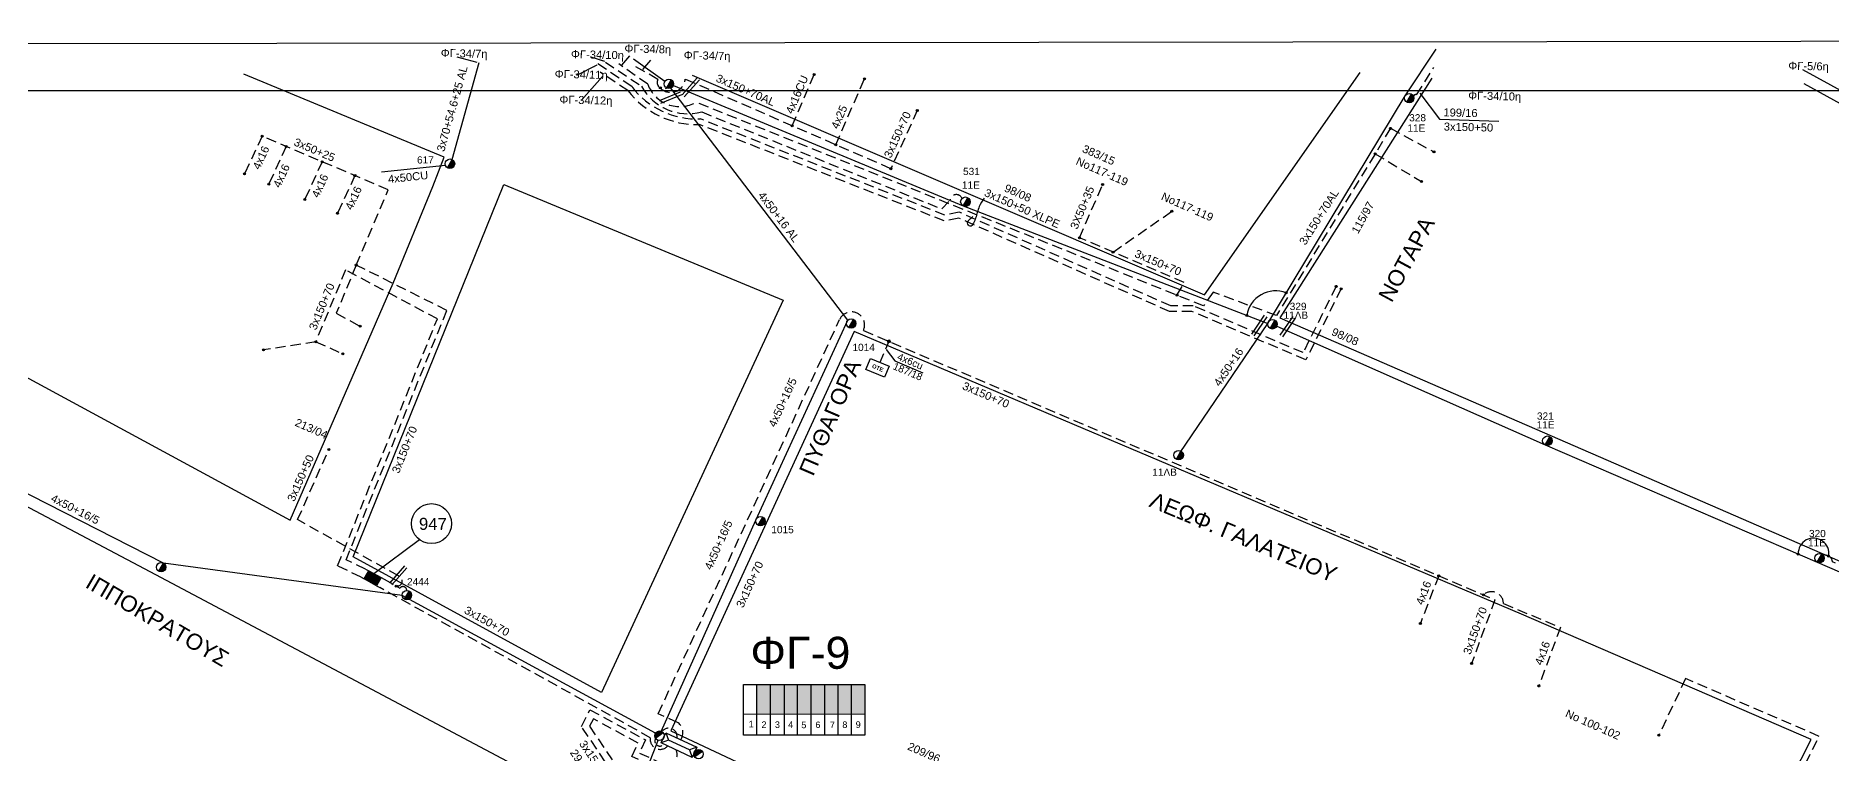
# Model space of a CAD drawing. Header units: millimetres. Extents: x -2591 to -1162, y 241 to 765.
# Drawn here: x -1890.8 to -1666.4, y 675.4 to 765 of the extents above; entities that cross this region are included whole.
import ezdxf
from ezdxf.enums import TextEntityAlignment as Align

# ---------------------------------------------------------------- set-up
doc = ezdxf.new("R2010")
doc.units = ezdxf.units.MM
doc.linetypes.add('DASHED', pattern=[19.05, 12.7, -6.35])
for name, color, linetype in [('3x150+50', 7, 'Continuous'), ('3x150+50 XLPE', 7, 'SYN_LINE'), ('3x150+70', 7, 'Continuous'), ('3X150+70AL', 7, 'Continuous'), ('3x50+25', 7, 'Continuous'), ('3x50+35XLPE', 7, 'Continuous'), ('4x16', 7, 'Continuous'), ('4x16CU', 7, 'Continuous'), ('4x25', 7, 'Continuous'), ('4x50+16', 7, 'Continuous'), ('4x50+16_5', 7, 'Continuous'), ('4x50+16AL', 7, 'Continuous'), ('4x50CU', 7, 'Continuous'), ('Link Box 4 Διευθύνσεων', 7, 'Continuous'), ('Pillar OTE', 7, 'Continuous'), ('TEXT ΚΑΛΩΔΙΩΝ', 7, 'Continuous'), ('Άγνωστα', 7, 'Continuous'), ('ΑΓΝΩΣΤΟ ΥΠΟΓΕΙΟ ΚΑΛΩΔΙΟ', 7, 'DASHED'), ('Γυμνά εναέρια ΧΤ και ΦΟΠ (3Φ)   4x50+16AL', 7, 'Continuous'), ('Επιγραφές - Σχήματα', 7, 'Continuous'), ('Καλώδια ΧΤ   3x150+50CU', 7, 'DASHED'), ('Καλώδια ΧΤ   3x150AL+50CU', 7, 'DASHED'), ('Στύλος ΦΜ', 7, 'Continuous'), ('Στύλος ΦΜ @ 1', 7, 'Continuous'), ('Συνδέσεις', 7, 'Continuous'), ('Συνεστραμμένα ΧΤ   3x70+54.6+25 AL', 7, 'SYN_LINE'), ('Τομή', 7, 'Continuous'), ('ΥΠΟΒΑΘΡΟ ΔΕΗ', 7, 'Continuous'), ('Υποσταθμός εναέριος 2 στύλων', 7, 'Continuous'), ('Υποσταθμός πόλεως', 7, 'Continuous'), ('Υπόβαθρο ΔΕΗ', 7, 'Continuous'), ('Υπόγεια καλώδια Παροχών ΧΤ   4x50AL', 7, 'DASHED'), ('Υπόγεια καλώδια Παροχών ΧΤ   4x6', 7, 'DASHED')]:
    doc.layers.add(name, color=color, linetype=linetype)
doc.styles.add('arial', font='arial.ttf')
doc.styles.get("Standard").update_dxf_attribs({"font": 'arial.ttf'})
doc.linetypes.add('SYN_LINE', pattern='A,0.5,-0.0001,["/\\/\\/\\/",Standard,S=0.1,R=0,X=0,Y=-0.05],-0.25', length=0.7501)
doc.dimstyles.new('ISO-25', dxfattribs={"dimtxt": 2.5, "dimasz": 2.5, "dimexe": 1.25, "dimexo": 0.625, "dimtad": 1, "dimtxsty": 'Standard', "dimcen": 2.5, "dimadec": 0, "dimazin": 0, "dimtfac": 1, "dimtmove": 0, "dimatfit": 3, "dimfxl": 1, "dimarcsym": 0})

# ---------------------------------------------------------------- blocks, each defined once
blk = doc.blocks.new('ΥΠΑΡΧΩΝ ΤΣΙΜΕΝΤΕΝΙΟΣ ΣΤΥΛΟΣ')
at = {"layer": 'Στύλος ΦΜ'}
blk.add_hatch(color=256, dxfattribs=at).paths.add_polyline_path([(-1.29, -2.28, 0.574793), (2.62, 0, 0.268822), (1.3, 2.27)])
blk.add_line((-1.29, -2.28), (1.3, 2.27), dxfattribs=at)
blk.add_circle((0, 0), 2.62, dxfattribs=at)
at = {"layer": 'Στύλος ΦΜ', "flags": 4}
for tag, p in [('ΑΡΙΘΜΟΣ', (-4.68, 8.05)), ('ΤΥΠΟΣ', (-4.91, 3.03))]:
    blk.add_attdef(tag, p, '', height=4, dxfattribs=at)
blk = doc.blocks.new('_ΣΥΝΔΕΣΗ')
at = {"layer": 'Συνδέσεις', "linetype": 'SYN_LINE', "ltscale": 40}
blk.add_hatch(color=256, dxfattribs=at).paths.add_polyline_path([(0.5, -0.01, 1), (-0.5, -0.01, 1)])
at = {"layer": 'Συνδέσεις'}
blk.add_circle((0, -0.01), 0.5, dxfattribs=at)
blk = doc.blocks.new('ΤΟΜΗ')
at = {"layer": 'Τομή', "ltscale": 40}
for p, q in [((-0.03, -1.92), (-11.4, -1.92)), ((-0.03, -3.42), (-11.4, -3.42))]:
    blk.add_line(p, q, dxfattribs=at)
blk = doc.blocks.new('ΥΠΟΣΤΑΘΜΟΣ ΕΝΑΕΡΙΟΣ ΕΠΙ 2 ΣΤΥΛΩΝ')
at = {"layer": 'Υποσταθμός εναέριος 2 στύλων', "linetype": 'Continuous'}
for points in [[(-11.97, -2.11, 0.574793), (-8.45, -0.07, 0.268822), (-9.64, 1.98)], [(9.68, -2.15, 0.574793), (13.19, -0.1, 0.268822), (12.01, 1.95)]]:
    blk.add_hatch(color=256, dxfattribs=at).paths.add_polyline_path(points)
for p, q in [((-11.97, -2.11), (-9.64, 1.98)), ((9.68, -2.15), (12.01, 1.95))]:
    blk.add_line(p, q, dxfattribs=at)
for centre in [(-10.81, -0.07), (10.84, -0.1)]:
    blk.add_circle(centre, 2.36, dxfattribs=at)
at = {"layer": 'Υποσταθμός πόλεως', "linetype": 'Continuous', "ltscale": 40}
blk.add_lwpolyline([(-8.57, 2.82), (8.57, 2.82), (8.57, -2.82), (-8.57, -2.82)], close=True, dxfattribs=at)
for points in [[(-5.75, 0), (-8.57, 2.82)], [(-8.57, -2.82), (-5.75, 0)], [(-5.75, 0), (5.75, 0)], [(5.75, 0), (8.57, 2.82)], [(8.57, -2.82), (5.75, 0)]]:
    blk.add_lwpolyline(points, dxfattribs=at)
at = {"layer": 'Υποσταθμός εναέριος 2 στύλων', "ltscale": 40, "flags": 1}
for tag, p in [('ΜΕΤΑΣΧΗΜΑΤΙΣΜΟΣ', (14.09, 2.51)), ('ΙΣΧΥΣ', (14.07, -0.28)), ('ΑΡΙΘΜΟΣ', (14.19, -3))]:
    blk.add_attdef(tag, p, '', height=1.8, dxfattribs=at)
blk = doc.blocks.new('LINK BOX 4 ΑΝΑΧΩΡΗΣΕΩΝ')
at = {"layer": 'Link Box 4 Διευθύνσεων', "ltscale": 40}
blk.add_hatch(color=256, dxfattribs=at).paths.add_polyline_path([(-3.54, 0), (-3.54, -4.67), (3.54, -4.67), (3.54, 0)])
for p, q in [((-3.54, 0), (-5.33, 0)), ((5.33, 0), (3.54, 0)), ((-3.54, -4.67), (-5.33, -4.67)), ((5.33, -4.67), (3.54, -4.67))]:
    blk.add_line(p, q, dxfattribs=at)
blk.add_lwpolyline([(-3.54, -4.67), (-3.54, 0), (3.54, 0), (3.54, -4.67)], close=True, dxfattribs=at)
blk = doc.blocks.new('TSONTA XT1')
at = {"ltscale": 40}
h = blk.add_hatch(color=256, dxfattribs=at)
h.dxf.hatch_style = 1
h.paths.add_polyline_path([(596, 2487.7), (597.1, 2488.8), (596, 2489.9), (594.9, 2488.8)])
blk.add_lwpolyline([(594.9, 2488.8), (596, 2489.9), (597.1, 2488.8), (596, 2487.7)], close=True, dxfattribs=at)
blk = doc.blocks.new('PILLAR ΟΤΕ')
at = {"layer": 'Pillar OTE', "ltscale": 40}
blk.add_lwpolyline([(-3.31, 2.02), (3.39, 2.02), (3.39, -1.99), (-3.31, -1.99)], close=True, dxfattribs=at)
at = {"layer": 'Pillar OTE', "insert": (-1.81, 0.71), "char_height": 1.3575, "width": 109.961, "attachment_point": 1}
blk.add_mtext('{\\fArial|b1|i0|c161|p34;OTE}', dxfattribs=at)

msp = doc.modelspace()

# ---------------------------------------------------------------- hatches: boundary and pattern name
at = {"layer": 'Καλώδια ΧΤ   3x150AL+50CU', "linetype": 'DASHED', "lineweight": -3, "ltscale": 0.2}
h = msp.add_hatch(color=151, dxfattribs=at)
h.dxf.hatch_style = 1
h.paths.add_polyline_path([(-1798.972, 683.935), (-1800.692, 683.936), (-1800.692, 680.255), (-1798.972, 680.254)])
h = msp.add_hatch(color=2, dxfattribs=at)
h.dxf.hatch_style = 1
h.paths.add_polyline_path([(-1798.972, 680.254), (-1797.252, 680.252), (-1797.252, 683.935), (-1798.972, 683.935)])
h = msp.add_hatch(color=85, dxfattribs=at)
h.dxf.hatch_style = 1
h.paths.add_polyline_path([(-1795.603, 683.935), (-1797.252, 683.935), (-1797.252, 680.252), (-1795.603, 680.25)])
h = msp.add_hatch(color=6, dxfattribs=at)
h.dxf.hatch_style = 1
h.paths.add_polyline_path([(-1795.603, 680.25), (-1793.91, 680.249), (-1793.91, 683.935), (-1795.603, 683.935)])
h = msp.add_hatch(color=1, dxfattribs=at)
h.dxf.hatch_style = 1
h.paths.add_polyline_path([(-1793.91, 680.249), (-1792.212, 680.247), (-1792.212, 683.935), (-1793.91, 683.935)])
h = msp.add_hatch(color=30, dxfattribs=at)
h.dxf.hatch_style = 1
h.paths.add_polyline_path([(-1792.242, 680.249), (-1790.543, 680.247), (-1790.543, 683.935), (-1792.242, 683.935)])
h = msp.add_hatch(color=133, dxfattribs=at)
h.dxf.hatch_style = 1
h.paths.add_polyline_path([(-1790.573, 680.25), (-1788.875, 680.248), (-1788.875, 683.936), (-1790.573, 683.937)])
h = msp.add_hatch(color=27, dxfattribs=at)
h.dxf.hatch_style = 1
h.paths.add_polyline_path([(-1788.913, 680.25), (-1787.215, 680.248), (-1787.215, 683.936), (-1788.913, 683.936)])

# ---------------------------------------------------------------- linework, layer by layer
at = {"layer": '3x150+50', "color": 6, "linetype": 'DASHED', "lineweight": -3, "ltscale": 0.1}
msp.add_lwpolyline([(-1845.758, 696.243, 0.9250762), (-1845.483, 697.517), (-1858.105, 704.55), (-1854.198, 713.315)], format="xyb", dxfattribs=at)
at = {"layer": '3x150+50', "color": 30, "linetype": 'DASHED', "lineweight": -3, "ltscale": 0.1}
msp.add_lwpolyline([(-1801.203, 669.183), (-1801.627, 668.181), (-1816.303, 674.922), (-1815.55, 676.606), (-1821.12, 679.644), (-1821.601, 678.712), (-1815.817, 670.123), (-1799.892, 662.905), (-1800.653, 661.183)], dxfattribs=at)
at = {"layer": '3x150+50 XLPE', "color": 154, "linetype": 'DASHED', "lineweight": -3, "ltscale": 0.1}
msp.add_lwpolyline([(-1728.306, 733.72), (-1732.411, 725.429), (-1746.174, 731.28), (-1748.969, 731.28), (-1775.391, 742.986), (-1777.201, 742.624), (-1807.748, 754.654, -0.2453663), (-1816.329, 758.711), (-1820.578, 761.54)], format="xyb", dxfattribs=at)
at = {"layer": '3x150+50 XLPE', "color": 5, "linetype": 'DASHED', "lineweight": -3, "ltscale": 0.1}
msp.add_lwpolyline([(-1727.678, 733.409), (-1732.077, 724.526), (-1746.316, 730.58), (-1749.117, 730.58), (-1775.471, 742.256), (-1777.265, 741.897), (-1807.87, 753.95, -0.2388434), (-1816.814, 758.192), (-1820.271, 760.494)], format="xyb", dxfattribs=at)
at = {"layer": '3x150+70', "color": 62, "linetype": 'DASHED', "lineweight": -3, "ltscale": 0.1}
msp.add_lwpolyline([(-1819.629, 761.761), (-1815.115, 758.749, 0.3449695), (-1807.592, 755.522), (-1777.589, 743.399), (-1776.559, 744.493, -0.7587325), (-1775.051, 744.725, 21.1027973)], format="xyb", dxfattribs=at)
at = {"layer": '3x150+70', "color": 1, "linetype": 'DASHED', "lineweight": -3, "ltscale": 0.1}
for points in [[(-1721.493, 753.481), (-1735.739, 730.064), (-1743.674, 732.998), (-1744.871, 731.286), (-1808.273, 756.732, -0.4587805), (-1814.333, 758.986), (-1817.941, 761.529)], [(-1810.219, 677.037, 0.4059944), (-1810.53, 679.152), (-1810.53, 679.152), (-1813.012, 680.287), (-1790.348, 729.574, -1.0028811), (-1787.386, 728.202), (-1708.45, 694.54), (-1711.359, 686.558)]]:
    msp.add_lwpolyline(points, format="xyb", dxfattribs=at)
at = {"layer": '3x150+70', "color": 173, "linetype": 'DASHED', "lineweight": -3, "ltscale": 0.1}
for points in [[(-1811.987, 758.519, -0.7461898), (-1813.061, 759.605), (-1815.837, 761.194)], [(-1783.962, 748.431), (-1809.637, 759.615, -0.6344464), (-1812.757, 758.529)]]:
    msp.add_lwpolyline(points, format="xyb", dxfattribs=at)
msp.add_lwpolyline([(-1780.641, 755.723), (-1783.962, 748.431)], dxfattribs=at)
at = {"layer": '3x150+70', "color": 1, "linetype": 'DASHED', "lineweight": -3, "ltscale": 0.1}
for points in [[(-1721.493, 753.481), (-1716.064, 750.531)], [(-1723.43, 750.297), (-1717.624, 746.835)], [(-1748.185, 732.616), (-1747.272, 734.209), (-1760.374, 739.792)]]:
    msp.add_lwpolyline(points, dxfattribs=at)
at = {"layer": '3x150+70', "color": 27, "linetype": 'DASHED', "lineweight": -3, "ltscale": 0.1}
for points in [[(-1849.603, 698.369), (-1852.044, 699.517), (-1839.45, 730.706), (-1850.774, 736.386), (-1853.259, 730.362), (-1850.285, 728.737)], [(-1850.162, 697.345), (-1853.093, 698.789), (-1840.628, 729.656), (-1852.107, 735.768), (-1855.831, 726.779), (-1862.371, 725.769)], [(-1855.831, 726.779), (-1852.46, 725.298)]]:
    msp.add_lwpolyline(points, dxfattribs=at)
msp.add_lwpolyline([(-1811.849, 676.246, -0.7567747), (-1814.011, 677.285), (-1847.825, 696.067)], format="xyb", dxfattribs=at)
at = {"layer": '3x150+70', "color": 6, "linetype": 'DASHED', "lineweight": -3, "ltscale": 0.1}
msp.add_lwpolyline([(-1847.265, 697.091), (-1845.303, 695.987, -0.7281119), (-1844.456, 695.703, 12.6993771)], format="xyb", dxfattribs=at)
at = {"layer": '3x150+70', "color": 133, "linetype": 'DASHED', "lineweight": -3, "ltscale": 0.1}
msp.add_lwpolyline([(-1809.437, 666.362), (-1816.451, 669.541), (-1822.623, 678.706), (-1821.553, 680.777), (-1814.628, 676.999), (-1815.359, 675.363), (-1812.114, 673.872, 0.5905896), (-1810.797, 675.754)], format="xyb", dxfattribs=at)
at = {"layer": '3X150+70AL', "color": 151, "linetype": 'DASHED', "lineweight": -3, "ltscale": 0.1}
msp.add_lwpolyline([(-1696.011, 625.418), (-1694.236, 624.644), (-1667.932, 677.453), (-1684.622, 684.68), (-1687.962, 677.592)], dxfattribs=at)
at = {"layer": '3x50+25', "color": 27, "linetype": 'DASHED', "lineweight": -3, "ltscale": 0.1}
msp.add_lwpolyline([(-1850.774, 736.386), (-1846.758, 745.796), (-1862.539, 752.491)], dxfattribs=at)
at = {"layer": '3x50+35XLPE', "color": 1, "linetype": 'DASHED', "lineweight": -3, "ltscale": 0.1}
msp.add_lwpolyline([(-1760.374, 739.792), (-1757.477, 746.443)], dxfattribs=at)
at = {"layer": '4x16', "color": 27, "linetype": 'DASHED', "lineweight": -3, "ltscale": 0.1}
for points in [[(-1862.539, 752.491), (-1864.722, 747.778)], [(-1859.527, 751.213), (-1861.71, 746.501)], [(-1855.018, 749.3), (-1857.201, 744.587)], [(-1850.925, 747.563), (-1853.108, 742.851)]]:
    msp.add_lwpolyline(points, dxfattribs=at)
at = {"layer": '4x16', "color": 1, "linetype": 'DASHED', "lineweight": -3, "ltscale": 0.1}
msp.add_lwpolyline([(-1715.479, 697.538), (-1717.766, 691.56)], dxfattribs=at)
msp.add_lwpolyline([(-1709.871, 695.146, -0.6543532), (-1707.381, 694.064), (-1700.266, 691.076), (-1702.96, 683.75)], format="xyb", dxfattribs=at)
at = {"layer": '4x16CU', "color": 173, "linetype": 'DASHED', "lineweight": -3, "ltscale": 0.1}
msp.add_lwpolyline([(-1796.28, 753.797), (-1793.533, 760.202)], dxfattribs=at)
at = {"layer": '4x25', "color": 173, "linetype": 'DASHED', "lineweight": -3, "ltscale": 0.1}
msp.add_lwpolyline([(-1790.821, 751.419), (-1787.259, 759.666)], dxfattribs=at)
at = {"layer": '4x50+16', "color": 62, "lineweight": -3, "ltscale": 0.1}
for points in [[(-1747.802, 712.925), (-1736.837, 729.078), (-1719.66, 757.562), (-1715.803, 763.361)], [(-1811.135, 758.851), (-1774.927, 743.795), (-1736.837, 729.078)]]:
    msp.add_lwpolyline(points, dxfattribs=at)
at = {"layer": '4x50+16', "color": 5, "lineweight": -3}
msp.add_lwpolyline([(-1632.524, 749.938), (-1649.785, 749.765), (-1669.971, 760.802)], dxfattribs=at)
at = {"layer": '4x50+16', "color": 133, "lineweight": -3}
msp.add_lwpolyline([(-1735.714, 728.748), (-1702.187, 713.91), (-1668.183, 699.225), (-1628.393, 682.033)], dxfattribs=at)
at = {"layer": '4x50+16_5', "color": 6, "linetype": 'Continuous', "lineweight": -3, "ltscale": 0.1}
msp.add_lwpolyline([(-1813.356, 677.848), (-1845.03, 695.062), (-1874.861, 699.113), (-1903.799, 713.861), (-1933.922, 736.596), (-1959.267, 755.116)], dxfattribs=at)
at = {"layer": '4x50+16_5', "color": 2, "linetype": 'Continuous', "lineweight": -3, "ltscale": 0.1}
for points in [[(-1812.646, 678.051), (-1800.827, 704.476), (-1789.346, 729.484)], [(-1813.048, 677.003), (-1829.673, 634.416), (-1840.01, 603.999)]]:
    msp.add_lwpolyline(points, dxfattribs=at)
at = {"layer": '4x50+16AL', "color": 2, "linetype": 'Continuous', "lineweight": -3, "ltscale": 0.1}
msp.add_lwpolyline([(-1789.346, 729.484), (-1811.463, 758.491)], dxfattribs=at)
at = {"layer": '4x50CU', "color": 173, "linetype": 'SYN_LINE', "lineweight": -3, "ltscale": 10}
msp.add_lwpolyline([(-1847.632, 748.028), (-1839.617, 748.885)], dxfattribs=at)
at = {"layer": 'Pillar OTE', "lineweight": -3, "ltscale": 40}
for points in [[(-1802.356, 677.616), (-1802.356, 683.936), (-1787.189, 683.935), (-1787.189, 677.601), (-1802.356, 677.616)], [(-1800.692, 677.614), (-1800.692, 683.936)], [(-1798.972, 677.613), (-1798.972, 683.935)], [(-1797.252, 677.611), (-1797.252, 683.935)], [(-1795.603, 677.609), (-1795.603, 683.935)], [(-1793.91, 677.608), (-1793.91, 683.935)], [(-1792.212, 677.606), (-1792.212, 683.935)], [(-1790.544, 677.604), (-1790.543, 683.935)], [(-1788.849, 677.603), (-1788.849, 683.935)], [(-1802.356, 680.257), (-1787.189, 680.242)]]:
    msp.add_lwpolyline(points, dxfattribs=at)
at = {"layer": 'Άγνωστα', "lineweight": -3, "ltscale": 0.1}
msp.add_lwpolyline([(-1162.289, 242.781), (-2590.8, 240.93), (-2590.808, 763.187), (-1162.297, 765.038)], close=True, dxfattribs=at)
at = {"layer": 'ΑΓΝΩΣΤΟ ΥΠΟΓΕΙΟ ΚΑΛΩΔΙΟ', "color": 1, "lineweight": -3, "ltscale": 0.1}
msp.add_lwpolyline([(-1756.183, 738.006), (-1748.834, 743.103)], dxfattribs=at)
at = {"layer": 'ΑΓΝΩΣΤΟ ΥΠΟΓΕΙΟ ΚΑΛΩΔΙΟ', "color": 133, "lineweight": -3, "ltscale": 0.1}
msp.add_lwpolyline([(-1639.678, 687.692), (-1666.262, 699.255, 0.4755443), (-1667.406, 700.068)], format="xyb", dxfattribs=at)
at = {"layer": 'Γυμνά εναέρια ΧΤ και ΦΟΠ (3Φ)   4x50+16AL', "color": 173, "linetype": 'Continuous', "ltscale": 0.1}
msp.add_lwpolyline([(-1812.189, 759.353), (-1816.121, 762.133)], dxfattribs=at)
at = {"layer": 'Καλώδια ΧΤ   3x150+50CU', "color": 62, "linetype": 'DASHED', "ltscale": 0.1}
msp.add_lwpolyline([(-1718.616, 757.492, -0.3807235), (-1718.233, 757.685), (-1716.071, 761.093)], format="xyb", dxfattribs=at)
at = {"layer": 'Καλώδια ΧΤ   3x150+50CU', "color": 2, "linetype": 'DASHED', "ltscale": 0.1}
msp.add_arc((-1811.706, 677.438), 1.038, 349.84346, 146.58002, dxfattribs=at)
at = {"layer": 'Καλώδια ΧΤ   3x150+50CU', "color": 6, "linetype": 'DASHED', "ltscale": 0.05}
msp.add_arc((-1812.812, 676.874), 0.634, 149.73522, 320.24342, dxfattribs=at)
at = {"layer": 'Συνεστραμμένα ΧΤ   3x70+54.6+25 AL', "color": 173, "linetype": 'SYN_LINE', "lineweight": -3, "ltscale": 10}
msp.add_lwpolyline([(-1838.761, 749.567), (-1835.405, 761.725)], dxfattribs=at)
at = {"layer": 'ΥΠΟΒΑΘΡΟ ΔΕΗ', "lineweight": -3}
for points in [[(-1942.174, 754.305), (-1906.559, 730.232), (-1859.012, 704.469), (-1846.166, 734.101), (-1841.199, 746.192), (-1839.774, 749.866), (-1864.814, 760.243)], [(-1808.779, 760.132), (-1744.753, 732.664), (-1725.297, 760.473)], [(-1716.34, 759.738), (-1735.336, 729.789), (-1627.766, 683.008), (-1618.716, 700.268)], [(-1631.07, 710.979), (-1616.395, 704.463), (-1601.368, 733.563), (-1650.433, 748.39), (-1669.811, 759.043)], [(-1715.381, 754.637), (-1707.967, 754.38)], [(-1832.33, 746.467), (-1797.394, 731.988), (-1820.124, 682.947), (-1851.136, 699.897), (-1832.33, 746.467)], [(-1788.544, 728.064), (-1811.453, 678.152), (-1800.437, 672.991), (-1720.062, 637.399), (-1694.268, 626.104), (-1680.07, 655.08), (-1668.92, 677.04), (-1705.125, 692.711), (-1788.544, 728.064)], [(-1922.615, 611.112), (-1942.169, 618.431), (-1932.436, 642.752), (-1915.643, 683.771), (-1903.851, 712.501), (-1875.86, 697.685), (-1825.867, 671.155), (-1836.972, 641.442), (-1846.447, 616.06), (-1874.126, 627.35), (-1892.992, 634.504), (-1889.826, 643.412), (-1908.163, 650.472), (-1922.615, 611.112)]]:
    msp.add_lwpolyline(points, dxfattribs=at)
msp.add_lwpolyline([(-2586.401, 249.271), (-1235.778, 249.271), (-1235.778, 758.187), (-2586.401, 758.187)], close=True, dxfattribs=at)
at = {"layer": 'ΥΠΟΒΑΘΡΟ ΔΕΗ', "lineweight": -3, "ltscale": 0.1}
for centre, radius, start, end in [((-1735.848, 729.501), 3.659, 68.81497, 170.71036), ((-1668.626, 700.328), 1.911, 350.13053, 182.61596)]:
    msp.add_arc(centre, radius, start, end, dxfattribs=at)
msp.add_spline([(-1772.305, 744.76), (-1772.898, 743.699), (-1773.355, 742.256), (-1773.627, 741.627), (-1774.046, 741.232), (-1774.355, 741.651), (-1774.071, 742.133), (-1773.688, 742.441)], degree=3, dxfattribs=at)
at = {"layer": 'Υπόβαθρο ΔΕΗ', "lineweight": -3}
msp.add_lwpolyline([(-1848.578, 697.808), (-1842.863, 702.05)], dxfattribs=at)
msp.add_circle((-1841.362, 704.049), 2.5, dxfattribs=at)
at = {"layer": 'Υπόγεια καλώδια Παροχών ΧΤ   4x6', "color": 1, "linetype": 'DASHED', "ltscale": 0.1}
msp.add_lwpolyline([(-1784.108, 727.045), (-1785.313, 724.217)], dxfattribs=at)

# ---------------------------------------------------------------- block references
at = {"layer": 'Link Box 4 Διευθύνσεων', "lineweight": -3, "xscale": 0.2499999999999998, "yscale": 0.2499999999999998, "zscale": 0.2499999999999998, "rotation": 151.3399172959463}
msp.add_blockref('LINK BOX 4 ΑΝΑΧΩΡΗΣΕΩΝ', (-1848.994, 696.706), dxfattribs=at)
at = {"layer": 'Pillar OTE', "xscale": 0.375, "yscale": 0.375, "zscale": 0.375, "rotation": 337}
msp.add_blockref('PILLAR ΟΤΕ', (-1785.637, 723.533), dxfattribs=at)
at = {"layer": 'Στύλος ΦΜ @ 1', "lineweight": -3, "ltscale": 40}
for p, xscale, yscale, zscale in [((-1811.696, 759.031), 0.225, 0.225, 0.225), ((-1875.154, 698.602), 0.2249999999999943, 0.2249999999999943, 0.2249999999999943)]:
    msp.add_blockref('ΥΠΑΡΧΩΝ ΤΣΙΜΕΝΤΕΝΙΟΣ ΣΤΥΛΟΣ', p, dxfattribs=dict(at, xscale=xscale, yscale=yscale, zscale=zscale))
ref = msp.add_blockref('ΥΠΑΡΧΩΝ ΤΣΙΜΕΝΤΕΝΙΟΣ ΣΤΥΛΟΣ', (-1719.156, 757.257), dxfattribs=dict(at, xscale=0.225, yscale=0.225, zscale=0.225))
ref.add_attrib('ΤΥΠΟΣ', '11E', dxfattribs={"layer": 'Στύλος ΦΜ', "height": 0.9, "flags": 4}).set_placement((-1719.387, 752.793), align=Align.BOTTOM_LEFT)
ref.add_attrib('ΑΡΙΘΜΟΣ', '328', (-1719.162, 754.35), dxfattribs={"layer": 'Στύλος ΦΜ', "height": 0.9, "flags": 4})
ref = msp.add_blockref('ΥΠΑΡΧΩΝ ΤΣΙΜΕΝΤΕΝΙΟΣ ΣΤΥΛΟΣ', (-1839.054, 749.056), dxfattribs=dict(at, xscale=0.2249999999999943, yscale=0.2249999999999943, zscale=0.2249999999999943))
ref.add_attrib('ΑΡΙΘΜΟΣ', '617', (-1843.172, 749.082), dxfattribs={"layer": 'Στύλος ΦΜ', "height": 0.9, "flags": 4})
ref = msp.add_blockref('ΥΠΑΡΧΩΝ ΤΣΙΜΕΝΤΕΝΙΟΣ ΣΤΥΛΟΣ', (-1774.636, 744.307), dxfattribs=dict(at, xscale=0.225, yscale=0.225, zscale=0.225))
ref.add_attrib('ΤΥΠΟΣ', '11E', dxfattribs={"layer": 'Στύλος ΦΜ', "height": 0.9, "flags": 4}).set_placement((-1775.066, 745.668), align=Align.BOTTOM_LEFT)
ref.add_attrib('ΑΡΙΘΜΟΣ', '531', (-1774.924, 747.641), dxfattribs={"layer": 'Στύλος ΦΜ', "height": 0.9, "flags": 4})
ref = msp.add_blockref('ΥΠΑΡΧΩΝ ΤΣΙΜΕΝΤΕΝΙΟΣ ΣΤΥΛΟΣ', (-1736.258, 728.974), dxfattribs=dict(at, xscale=0.225, yscale=0.225, zscale=0.225))
ref.add_attrib('ΤΥΠΟΣ', '11ΛB', dxfattribs={"layer": 'Στύλος ΦΜ', "height": 0.9, "flags": 4}).set_placement((-1734.873, 729.405), align=Align.BOTTOM_LEFT)
ref.add_attrib('ΑΡΙΘΜΟΣ', '329', (-1734.093, 730.769), dxfattribs={"layer": 'Στύλος ΦΜ', "height": 0.9, "flags": 4})
ref = msp.add_blockref('ΥΠΑΡΧΩΝ ΤΣΙΜΕΝΤΕΝΙΟΣ ΣΤΥΛΟΣ', (-1788.909, 729.09), dxfattribs=dict(at, xscale=0.2249999999999943, yscale=0.2249999999999943, zscale=0.2249999999999943))
ref.add_attrib('ΑΡΙΘΜΟΣ', '1014', (-1788.745, 725.643), dxfattribs={"layer": 'Στύλος ΦΜ', "height": 0.9, "flags": 4})
ref = msp.add_blockref('ΥΠΑΡΧΩΝ ΤΣΙΜΕΝΤΕΝΙΟΣ ΣΤΥΛΟΣ', (-1701.896, 714.423), dxfattribs=dict(at, xscale=0.225, yscale=0.225, zscale=0.225))
ref.add_attrib('ΤΥΠΟΣ', '11E', dxfattribs={"layer": 'Στύλος ΦΜ', "height": 0.9, "flags": 4}).set_placement((-1703.227, 715.685), align=Align.BOTTOM_LEFT)
ref.add_attrib('ΑΡΙΘΜΟΣ', '321', (-1703.197, 717.051), dxfattribs={"layer": 'Στύλος ΦΜ', "height": 0.9, "flags": 4})
ref = msp.add_blockref('ΥΠΑΡΧΩΝ ΤΣΙΜΕΝΤΕΝΙΟΣ ΣΤΥΛΟΣ', (-1747.977, 712.617), dxfattribs=dict(at, xscale=0.225, yscale=0.225, zscale=0.225))
ref.add_attrib('ΤΥΠΟΣ', '11ΛB', dxfattribs={"layer": 'Στύλος ΦΜ', "height": 0.9, "flags": 4}).set_placement((-1751.275, 709.764), align=Align.BOTTOM_LEFT)
ref = msp.add_blockref('ΥΠΑΡΧΩΝ ΤΣΙΜΕΝΤΕΝΙΟΣ ΣΤΥΛΟΣ', (-1800.249, 704.362), dxfattribs=dict(at, xscale=0.2249999999999943, yscale=0.2249999999999943, zscale=0.2249999999999943))
ref.add_attrib('ΑΡΙΘΜΟΣ', '1015', (-1798.887, 702.852), dxfattribs={"layer": 'Στύλος ΦΜ', "height": 0.9, "flags": 4})
ref = msp.add_blockref('ΥΠΑΡΧΩΝ ΤΣΙΜΕΝΤΕΝΙΟΣ ΣΤΥΛΟΣ', (-1667.893, 699.737), dxfattribs=dict(at, xscale=0.225, yscale=0.225, zscale=0.225))
ref.add_attrib('ΤΥΠΟΣ', '11E', dxfattribs={"layer": 'Στύλος ΦΜ', "height": 0.9, "flags": 4}).set_placement((-1669.32, 700.943), align=Align.BOTTOM_LEFT)
ref.add_attrib('ΑΡΙΘΜΟΣ', '320', (-1669.194, 702.365), dxfattribs={"layer": 'Στύλος ΦΜ', "height": 0.9, "flags": 4})
ref = msp.add_blockref('ΥΠΑΡΧΩΝ ΤΣΙΜΕΝΤΕΝΙΟΣ ΣΤΥΛΟΣ', (-1844.443, 695.115), dxfattribs=dict(at, xscale=0.2249999999999943, yscale=0.2249999999999943, zscale=0.2249999999999943))
ref.add_attrib('ΑΡΙΘΜΟΣ', '2444', (-1844.422, 696.34), dxfattribs={"layer": 'Στύλος ΦΜ', "height": 0.9, "flags": 4})
at = {"layer": 'Συνδέσεις', "lineweight": -3, "xscale": 0.25, "yscale": 0.25, "zscale": 0.25}
for p in [(-1812.756, 758.532), (-1793.532, 760.204), (-1787.258, 759.668), (-1796.28, 753.8), (-1780.64, 755.726), (-1862.538, 752.494), (-1721.493, 753.481), (-1859.526, 751.216), (-1855.017, 749.303), (-1790.82, 751.422), (-1723.428, 750.299), (-1716.063, 750.534), (-1864.721, 747.781), (-1850.924, 747.566), (-1783.961, 748.434), (-1861.709, 746.503), (-1757.476, 746.446), (-1717.623, 746.838), (-1857.2, 744.59), (-1853.107, 742.854), (-1748.834, 743.106), (-1760.374, 739.795), (-1850.774, 736.389), (-1756.182, 738.009), (-1728.305, 733.723), (-1748.184, 732.619), (-1734.526, 732.912), (-1727.678, 733.412), (-1739.458, 730.091), (-1850.284, 728.74), (-1862.37, 725.772), (-1855.83, 726.781), (-1852.459, 725.301), (-1854.197, 713.318), (-1670.534, 700.244), (-1666.744, 700.001), (-1845.758, 696.243), (-1715.478, 697.54), (-1709.87, 695.149), (-1717.766, 691.563), (-1711.358, 686.56), (-1702.959, 683.753), (-1687.961, 677.595)]:
    msp.add_blockref('_ΣΥΝΔΕΣΗ', p, dxfattribs=at)
at = {"layer": 'Συνδέσεις', "xscale": 0.2, "yscale": 0.2, "zscale": 0.2, "rotation": 336.9045061082067}
msp.add_blockref('TSONTA XT1', (-2089.085, 315.737), dxfattribs=at)
at = {"layer": 'Τομή', "lineweight": -3, "xscale": 0.2499999999999997, "yscale": 0.2499999999999997, "zscale": 0.2499999999999997}
for p, rotation in [((-1808.522, 760.114), 48.55955621438346), ((-1810.435, 758.45), 22.06641292093746), ((-1737.663, 730.38), 55.71076114651628), ((-1734.102, 730.238), 55.71076114651628), ((-1845.092, 699.081), 48.55955621438346)]:
    msp.add_blockref('ΤΟΜΗ', p, dxfattribs=dict(at, rotation=rotation))
at = {"layer": 'Υποσταθμός εναέριος 2 στύλων', "lineweight": -3, "xscale": 0.2499999999999999, "yscale": 0.2499999999999999, "zscale": 0.4999999999999997, "rotation": 154.8981926808427}
msp.add_blockref('ΥΠΟΣΤΑΘΜΟΣ ΕΝΑΕΡΙΟΣ ΕΠΙ 2 ΣΤΥΛΩΝ', (-1810.435, 676.361), dxfattribs=at)

# ---------------------------------------------------------------- texts
at = {"lineweight": -3, "ltscale": 30, "char_height": 0.817, "width": 5.62865, "attachment_point": 1}
for s, insert in [('1', (-1801.733, 679.396)), ('2', (-1800.114, 679.329)), ('3', (-1798.448, 679.329)), ('4', (-1796.797, 679.329)), ('5', (-1795.145, 679.289)), ('6', (-1793.385, 679.302)), ('7', (-1791.571, 679.302)), ('8', (-1790.014, 679.316)), ('9', (-1788.348, 679.329))]:
    msp.add_mtext(s, dxfattribs=dict(at, insert=insert))
at = {"layer": 'TEXT ΚΑΛΩΔΙΩΝ', "linetype": 'Continuous', "lineweight": -3, "ltscale": 0.1}
for s, rotation, p in [('3x70+54.6+25 AL', 74.57206, (-1838.783, 755.941)), ('3x50+25', 337.01113, (-1855.984, 750.796)), ('4x16', 65.1412, (-1862.677, 749.815)), ('4x16', 65.1412, (-1860.124, 747.545)), ('4x16', 65.1412, (-1855.307, 746.297)), ('4x50CU', 6.10248, (-1844.289, 747.38)), ('4x16', 65.1412, (-1851.119, 744.765)), ('4x50+16 AL', 307.32398, (-1797.944, 742.409)), ('3x150+70', 67.49743, (-1855.081, 731.2)), ('4x50+16/5', 65.34038, (-1797.48, 719.214)), ('3x150+70', 336.90451, (-1772.066, 720.15)), ('3x150+70', 68.01048, (-1844.736, 713.304)), ('3x150+50', 65.97496, (-1857.724, 709.746)), ('4x50+16/5', 332.99357, (-1885.888, 705.855)), ('4x50+16/5', 65.90357, (-1805.497, 701.388)), ('3x150+70', 65.30617, (-1801.588, 696.452)), ('4x16', 69.06004, (-1717.373, 695.387)), ('3x150+70', 330.95033, (-1834.426, 691.853)), ('3x150+70', 69.9779, (-1710.925, 690.667)), ('4x16', 69.81135, (-1702.516, 687.855)), ('3x150+70', 303.95821, (-1820.821, 674.24))]:
    msp.add_text(s, height=1, rotation=rotation, dxfattribs=at).set_placement(p, align=Align.MIDDLE_CENTER)
at = {"layer": 'TEXT ΚΑΛΩΔΙΩΝ', "lineweight": -3, "ltscale": 0.1}
for s, rotation, p in [('3x150+70AL', 336.46287, (-1802.105, 758.259)), ('3x150+70AL', 336.46287, (-1802.105, 758.259)), ('4x16CU', 66.77997, (-1795.688, 757.713)), ('4x16CU', 66.77997, (-1795.688, 757.713)), ('4x25', 66.63979, (-1790.408, 754.896)), ('4x25', 66.63979, (-1790.408, 754.896)), ('3x150+70', 65.51693, (-1783.126, 752.679)), ('3x150+70', 65.51693, (-1783.126, 752.679)), ('3x150+50 XLPE', 336.10379, (-1767.531, 743.469)), ('3x150+50 XLPE', 336.10379, (-1767.531, 743.469)), ('3Χ50+35', 67.29839, (-1760.027, 743.558)), ('3x150+70AL', 57.49576, (-1730.444, 742.382)), ('3x150+70AL', 57.49576, (-1730.444, 742.382)), ('3x150+70', 336.91834, (-1750.545, 736.691)), ('3x150+70', 336.91834, (-1750.545, 736.691)), ('4x50+16', 55.83344, (-1741.744, 723.63)), ('4x50+16', 55.83344, (-1741.744, 723.63))]:
    msp.add_text(s, height=1, rotation=rotation, dxfattribs=at).set_placement(p, align=Align.MIDDLE_CENTER)
at = {"layer": 'Άγνωστα', "color": 7, "lineweight": -3}
note = msp.add_mtext_dynamic_manual_height_columns('ΦΓ-34/7η\\P', width=1.8, gutter_width=2.31, heights=[0.73, 0], dxfattribs=dict(at, insert=(-1844.298, 763.508), char_height=1, attachment_point=1, rotation=358.67026))
note = msp.add_mtext_dynamic_manual_height_columns('ΦΓ-34/10η\\P', width=1.8, gutter_width=2.31, heights=[0.73, 0.0879], dxfattribs=dict(at, insert=(-1828.027, 763.365), char_height=1, attachment_point=1, rotation=358.67026))
note = msp.add_mtext_dynamic_manual_height_columns('ΦΓ-34/8η\\P', width=1.8, gutter_width=2.31, heights=[0.73, 0], dxfattribs=dict(at, insert=(-1821.344, 764.066), char_height=1, attachment_point=1, rotation=358.67026))
note = msp.add_mtext_dynamic_manual_height_columns('ΦΓ-34/7η\\P', width=1.8, gutter_width=2.31, heights=[0.73, 0], dxfattribs=dict(at, insert=(-1813.931, 763.241), char_height=1, attachment_point=1, rotation=358.67026))
note = msp.add_mtext_dynamic_manual_height_columns('ΦΓ-34/11η\\P', width=1.8, gutter_width=2.31, heights=[0.73, 3.925679226135514e-14], dxfattribs=dict(at, insert=(-1830.058, 760.893), char_height=1, attachment_point=1, rotation=358.67026))
note = msp.add_mtext_dynamic_manual_height_columns('ΦΓ-5/6η\\P', width=1.8, gutter_width=2.31, heights=[0.73, 0], dxfattribs=dict(at, insert=(-1675.875, 761.915), char_height=1, attachment_point=1, rotation=358.67026))
note = msp.add_mtext_dynamic_manual_height_columns('ΦΓ-34/12η\\P', width=1.8, gutter_width=2.31, heights=[0.73, 0], dxfattribs=dict(at, insert=(-1829.468, 757.683), char_height=1, attachment_point=1, rotation=358.67026))
note = msp.add_mtext_dynamic_manual_height_columns('ΦΓ-34/10η\\P', width=1.8, gutter_width=2.31, heights=[0.73, 0], dxfattribs=dict(at, insert=(-1715.884, 758.187), char_height=1, attachment_point=1, rotation=358.67026))
at = {"layer": 'Άγνωστα', "color": 7, "lineweight": -3, "char_height": 1, "attachment_point": 1}
for s, insert, rotation in [('199/16', (-1714.873, 755.983), 358.67026), ('3x150+50', (-1714.825, 754.207), 358.67026), ('No117-119', (-1760.508, 749.924), 336.29834), ('383/15', (-1759.718, 751.467), 336.29834), ('98/08', (-1769.472, 746.558), 336.29834), ('No117-119', (-1749.852, 745.511), 336.29834), ('115/97', (-1726.429, 740.692), 61.1917), ('98/08', (-1728.565, 728.587), 336.29834), ('213/04', (-1858.123, 717.249), 336.13739), ('294/92', (-1823.276, 675.968), 304), ('209/96', (-1781.559, 676.752), 336.13739)]:
    msp.add_mtext_dynamic_manual_height_columns(s, width=1.8, gutter_width=2.31, heights=[0.73], dxfattribs=dict(at, insert=insert, rotation=rotation))
at = {"layer": 'Άγνωστα', "color": 7, "lineweight": -3, "insert": (-1842.932, 704.771), "char_height": 1.5, "width": 4.551914400963142e-14, "attachment_point": 1}
msp.add_mtext('947', dxfattribs=at)
at = {"layer": 'Άγνωστα', "color": 7, "lineweight": -3}
note = msp.add_mtext_dynamic_manual_height_columns('No 100-102\\P', width=7.34896, gutter_width=0.147, heights=[0.73, 0], dxfattribs=dict(at, insert=(-1706.193, 683.894), char_height=1, attachment_point=1, rotation=336.13739))
at = {"layer": 'ΥΠΟΒΑΘΡΟ ΔΕΗ', "lineweight": -3, "ltscale": 40, "char_height": 2, "width": 26.31339, "attachment_point": 1, "style": 'arial'}
for s, insert, rotation in [('ΝΟΤΑΡΑ', (-1723.111, 732.537), 61.56373), ('ΠΥΘΑΓΟΡΑ', (-1795.491, 710.664), 66.78617), ('ΛΕΩΦ. ΓΑΛΑΤΣΙΟΥ', (-1751.04, 708.071), 337.47326), ('ΙΠΠΟΚΡΑΤΟΥΣ', (-1883.765, 697.886), 329.75062)]:
    msp.add_mtext(s, dxfattribs=dict(at, insert=insert, rotation=rotation))
at = {"layer": 'Υπόβαθρο ΔΕΗ', "lineweight": -3, "insert": (-1801.509, 689.9), "char_height": 4, "width": 84.65733, "attachment_point": 1}
msp.add_mtext('ΦΓ-9', dxfattribs=at)
at = {"layer": 'Υπόγεια καλώδια Παροχών ΧΤ   4x50AL', "color": 7, "ltscale": 0.2, "char_height": 0.9, "attachment_point": 1, "rotation": 337}
for s, insert in [('4x6cu', (-1782.895, 725.424)), ('187/18', (-1783.427, 724.227))]:
    msp.add_mtext_dynamic_manual_height_columns(s, width=1.8, gutter_width=12.5, heights=[0.118], dxfattribs=dict(at, insert=insert))

# ---------------------------------------------------------------- leaders
at = {"layer": 'Επιγραφές - Σχήματα', "ltscale": 40}
for points in [[(-1835.647, 761.727), (-1838.164, 762.371)], [(-1820.69, 761.371), (-1823.256, 760.087)], [(-1819.691, 761.817), (-1821.396, 762.389)], [(-1817.579, 761.389), (-1816.577, 762.525)], [(-1814.963, 760.853), (-1813.961, 761.99)], [(-1820.005, 759.941), (-1822.666, 756.976)], [(-1717.813, 757.856), (-1715.381, 754.637)]]:
    msp.add_leader(points, dimstyle='ISO-25', override={"dimasz": 0.5, "dimtad": 0}, dxfattribs=at)
at = {"layer": 'Επιγραφές - Σχήματα'}
msp.add_leader([(-1784.53, 725.81), (-1783.448, 724.421), (-1779.95, 722.89)], dimstyle='ISO-25', override={"dimasz": 0.5, "dimgap": 0.625, "dimtad": 0}, dxfattribs=at)

doc.saveas('drawing.dxf')
